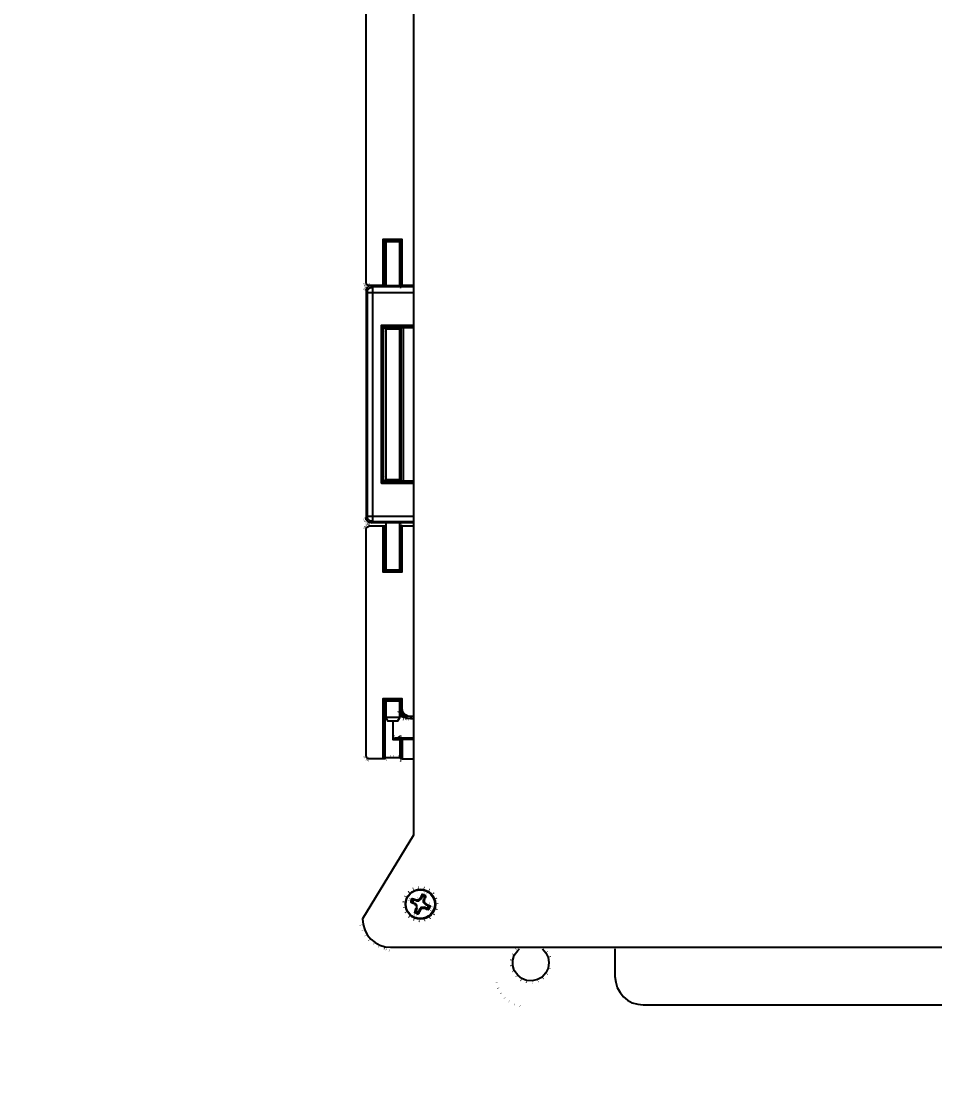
# Model space of a CAD drawing. Header units: feet. Extents: x -159 to 1687, y 0 to 1556.
# Drawn here: x 496.26 to 505.82, y 809.53 to 820.69 of the extents above; entities that cross this region are included whole.
import ezdxf
from ezdxf import colors
from ezdxf.entities.mleader import LeaderData, LeaderLine
from ezdxf.math import Vec2, Vec3

# ---------------------------------------------------------------- set-up
doc = ezdxf.new("R2010")
doc.units = ezdxf.units.FT
doc.header["$MEASUREMENT"] = 0
for name, color, linetype in [('9417_1-3$0$M25-UNISTRUT', 94, 'Continuous'), ('G-ANNO-TEXT', 1, 'Continuous'), ('PDF_Geometry', 7, 'Continuous'), ('PDF_Solid Fills', 7, 'Continuous')]:
    doc.layers.add(name, color=color, linetype=linetype)
doc.styles.add('NEI-A', font='arial.ttf')

# ---------------------------------------------------------------- blocks, each defined once
blk = doc.blocks.new('SCADA EQPMT LID LG')
at = {"layer": 'PDF_Geometry', "lineweight": 25}
for points in [[(-7.154, 17.254), (-7.154, 1.776), (-7.686, 0.898), (-7.681, 0.839), (-7.661, 0.785), (-7.637, 0.731), (-7.598, 0.687), (-7.553, 0.653), (-7.504, 0.623), (-7.45, 0.608), (-7.392, 0.603), (-1.227, 0.603)], [(-7.65, 9.91), (-7.65, 11.004), (-7.65, 11.014), (-7.645, 11.019), (-7.645, 11.029), (-7.64, 11.034), (-7.635, 11.039), (-7.625, 11.039), (-7.621, 11.043), (-7.616, 11.043), (-7.473, 11.043), (-7.473, 10.563), (-7.272, 10.563), (-7.272, 11.043), (-7.159, 11.043)], [(-7.159, 7.531), (-7.272, 7.531), (-7.272, 8.011), (-7.473, 8.011), (-7.473, 7.531), (-7.616, 7.531), (-7.621, 7.531), (-7.625, 7.531), (-7.635, 7.535), (-7.64, 7.54), (-7.645, 7.545), (-7.645, 7.55), (-7.65, 7.56), (-7.65, 7.565), (-7.65, 9.91)], [(-7.297, 7.982), (-7.297, 7.987), (-7.302, 7.987), (-7.307, 7.987), (-7.316, 7.987), (-7.326, 7.987), (-7.336, 7.987), (-7.351, 7.987), (-7.365, 7.987), (-7.38, 7.987), (-7.39, 7.987), (-7.405, 7.987), (-7.414, 7.987), (-7.429, 7.987), (-7.434, 7.987), (-7.439, 7.987), (-7.444, 7.987), (-7.449, 7.987), (-7.454, 7.992), (-7.459, 7.997), (-7.464, 8.002), (-7.468, 8.006), (-7.473, 8.011)], [(-7.297, 7.987), (-7.287, 7.992), (-7.454, 7.992), (-7.454, 7.531), (-7.459, 7.531), (-7.464, 7.531), (-7.468, 7.531), (-7.473, 7.531)], [(-7.444, 7.535), (-7.449, 7.535), (-7.449, 7.987), (-7.444, 7.982)], [(-7.444, 7.987), (-7.444, 7.526)], [(-7.297, 7.526), (-7.297, 7.987), (-7.297, 7.535), (-7.287, 7.531)], [(-7.272, 7.531), (-7.277, 7.531), (-7.282, 7.531), (-7.287, 7.531), (-7.287, 7.992), (-7.287, 7.997), (-7.282, 7.997), (-7.282, 8.002), (-7.277, 8.002), (-7.277, 8.006), (-7.272, 8.011)], [(-7.159, 7.526), (-7.596, 7.526), (-7.606, 7.526), (-7.616, 7.526), (-7.625, 7.521), (-7.635, 7.511), (-7.64, 7.501), (-7.645, 7.496), (-7.65, 7.481), (-7.65, 7.472), (-7.635, 7.457), (-7.63, 7.457), (-7.625, 7.457), (-7.621, 7.457), (-7.611, 7.457), (-7.601, 7.457), (-7.591, 7.457), (-7.581, 7.457), (-7.159, 7.457)], [(-7.159, 5.058), (-7.581, 5.058), (-7.591, 5.063), (-7.601, 5.063), (-7.611, 5.068), (-7.621, 5.077), (-7.625, 5.082), (-7.635, 5.092), (-7.635, 5.102), (-7.635, 5.117), (-7.63, 5.117), (-7.625, 5.117), (-7.621, 5.117), (-7.611, 5.117), (-7.601, 5.117), (-7.591, 5.117), (-7.581, 5.117), (-7.581, 5.102), (-7.581, 5.092), (-7.581, 5.082), (-7.581, 5.077), (-7.581, 5.068), (-7.581, 5.063), (-7.581, 5.058), (-7.596, 5.048), (-7.606, 5.048), (-7.616, 5.048), (-7.625, 5.058), (-7.635, 5.063), (-7.64, 5.072), (-7.645, 5.082), (-7.65, 5.092), (-7.65, 5.102), (-7.635, 5.117), (-7.635, 7.457), (-7.635, 7.472), (-7.635, 7.481), (-7.625, 7.491), (-7.621, 7.496), (-7.611, 7.506), (-7.601, 7.511), (-7.591, 7.511), (-7.581, 7.516), (-7.581, 7.511), (-7.581, 7.506), (-7.581, 7.496), (-7.581, 7.491), (-7.581, 7.481), (-7.581, 7.472), (-7.581, 7.457), (-7.581, 5.117), (-7.159, 5.117)], [(-7.159, 7.516), (-7.581, 7.516), (-7.596, 7.526)], [(-7.449, 7.535), (-7.454, 7.531)], [(-7.297, 7.535), (-7.297, 7.535)], [(-7.65, 7.472), (-7.65, 5.102)], [(-7.159, 7.094), (-7.468, 7.094), (-7.473, 7.099), (-7.478, 7.104), (-7.483, 7.109), (-7.488, 7.114), (-7.159, 7.114)], [(-7.488, 5.46), (-7.488, 7.114)], [(-7.159, 5.48), (-7.468, 5.48), (-7.468, 7.094), (-7.444, 7.074), (-7.444, 5.499), (-7.468, 5.48), (-7.473, 5.475), (-7.478, 5.47), (-7.483, 5.465), (-7.488, 5.46), (-7.159, 5.46)], [(-7.297, 7.069), (-7.297, 7.074), (-7.302, 7.074), (-7.307, 7.074), (-7.316, 7.074), (-7.326, 7.074), (-7.336, 7.074), (-7.351, 7.074), (-7.365, 7.074), (-7.38, 7.074), (-7.39, 7.074), (-7.405, 7.074), (-7.414, 7.074), (-7.424, 7.074), (-7.434, 7.074), (-7.439, 7.074), (-7.444, 7.074), (-7.444, 7.069)], [(-7.444, 7.074), (-7.444, 5.499)], [(-7.282, 5.485), (-7.282, 7.089), (-7.297, 7.074), (-7.297, 5.499), (-7.282, 5.485), (-7.277, 5.485), (-7.272, 5.485), (-7.267, 5.485), (-7.262, 5.485), (-7.159, 5.485)], [(-7.297, 5.499), (-7.297, 7.074)], [(-7.159, 7.089), (-7.262, 7.089), (-7.267, 7.089), (-7.272, 7.089), (-7.277, 7.089), (-7.282, 7.089)], [(-7.262, 7.089), (-7.262, 5.485)], [(-7.444, 5.504), (-7.444, 5.499), (-7.434, 5.499), (-7.429, 5.499), (-7.419, 5.499), (-7.41, 5.499), (-7.395, 5.499), (-7.385, 5.499), (-7.37, 5.499), (-7.356, 5.499), (-7.346, 5.499), (-7.331, 5.499), (-7.321, 5.499), (-7.311, 5.499), (-7.307, 5.499), (-7.302, 5.499), (-7.297, 5.499), (-7.297, 5.504)], [(-7.596, 5.048), (-7.159, 5.048)], [(-7.444, 5.048), (-7.444, 4.557), (-7.449, 4.557), (-7.444, 4.557), (-7.439, 4.557), (-7.434, 4.552), (-7.429, 4.552), (-7.414, 4.552), (-7.405, 4.552), (-7.39, 4.552), (-7.38, 4.552), (-7.365, 4.552), (-7.351, 4.552), (-7.336, 4.552), (-7.326, 4.552), (-7.316, 4.552), (-7.307, 4.552), (-7.302, 4.557), (-7.297, 4.557), (-7.297, 5.048)], [(-7.272, 3.11), (-7.272, 3.203), (-7.473, 3.203), (-7.473, 2.575), (-7.616, 2.575), (-7.621, 2.575), (-7.625, 2.58), (-7.635, 2.58), (-7.64, 2.585), (-7.645, 2.59), (-7.645, 2.6), (-7.65, 2.605), (-7.65, 2.609), (-7.65, 4.974), (-7.65, 4.984), (-7.645, 4.989), (-7.645, 4.994), (-7.64, 4.999), (-7.635, 5.004), (-7.625, 5.009), (-7.621, 5.009), (-7.616, 5.014), (-7.473, 5.014), (-7.473, 4.533), (-7.272, 4.533), (-7.272, 5.014), (-7.159, 5.014)], [(-7.473, 5.014), (-7.468, 5.014), (-7.464, 5.014), (-7.459, 5.014), (-7.454, 5.014), (-7.454, 5.009), (-7.454, 4.547), (-7.459, 4.547), (-7.459, 4.543), (-7.464, 4.543), (-7.464, 4.538), (-7.468, 4.533), (-7.473, 4.533)], [(-7.287, 5.009), (-7.297, 5.004), (-7.297, 4.557), (-7.287, 4.547), (-7.454, 4.547), (-7.449, 4.557), (-7.449, 5.004), (-7.444, 5.004)], [(-7.454, 5.009), (-7.449, 5.004)], [(-7.297, 5.004), (-7.297, 5.004)], [(-7.272, 5.014), (-7.277, 5.014), (-7.282, 5.014), (-7.287, 5.014), (-7.287, 5.009), (-7.287, 4.547), (-7.282, 4.543), (-7.277, 4.538), (-7.277, 4.533), (-7.272, 4.533)], [(-7.297, 4.557), (-7.297, 4.557)], [(-7.159, 2.776), (-7.272, 2.776), (-7.277, 2.776), (-7.282, 2.776), (-7.287, 2.776), (-7.297, 2.776), (-7.297, 2.585), (-7.302, 2.585), (-7.307, 2.585), (-7.311, 2.585), (-7.321, 2.585), (-7.336, 2.585), (-7.346, 2.585), (-7.361, 2.585), (-7.37, 2.585), (-7.385, 2.585), (-7.395, 2.585), (-7.41, 2.585), (-7.419, 2.585), (-7.429, 2.585), (-7.434, 2.585), (-7.444, 2.585), (-7.449, 2.585), (-7.449, 3.179), (-7.454, 3.184), (-7.454, 3.188), (-7.459, 3.188), (-7.464, 3.193), (-7.468, 3.198), (-7.473, 3.203)], [(-7.272, 3.203), (-7.277, 3.198), (-7.277, 3.193), (-7.282, 3.193), (-7.282, 3.188), (-7.287, 3.188), (-7.287, 3.184), (-7.454, 3.184), (-7.454, 2.575), (-7.459, 2.575), (-7.464, 2.575), (-7.468, 2.575), (-7.473, 2.575)], [(-7.297, 3.007), (-7.302, 3.007), (-7.321, 3.007), (-7.341, 3.007), (-7.37, 3.007), (-7.4, 3.007), (-7.424, 3.007), (-7.439, 3.007), (-7.444, 3.007), (-7.424, 2.973), (-7.419, 2.973), (-7.41, 2.973), (-7.39, 2.973), (-7.37, 2.973), (-7.351, 2.973), (-7.331, 2.973), (-7.321, 2.973), (-7.316, 2.973), (-7.297, 3.007), (-7.297, 3.179), (-7.302, 3.179), (-7.307, 3.179), (-7.316, 3.179), (-7.326, 3.179), (-7.336, 3.179), (-7.351, 3.179), (-7.365, 3.179), (-7.38, 3.179), (-7.39, 3.179), (-7.405, 3.179), (-7.414, 3.179), (-7.429, 3.179), (-7.434, 3.179), (-7.439, 3.179), (-7.444, 3.179), (-7.449, 3.179), (-7.444, 3.179), (-7.444, 3.007)], [(-7.297, 3.11), (-7.287, 3.11), (-7.287, 3.184), (-7.297, 3.179), (-7.297, 3.11), (-7.292, 3.076), (-7.282, 3.051), (-7.262, 3.031), (-7.243, 3.012), (-7.223, 3.002), (-7.184, 2.997), (-7.204, 2.997), (-7.253, 3.007), (-7.297, 3.031)], [(-7.297, 3.179), (-7.297, 3.179)], [(-7.297, 3.11), (-7.297, 3.11)], [(-7.159, 3.017), (-7.179, 3.017)], [(-7.37, 2.973), (-7.37, 2.776)], [(-7.184, 2.997), (-7.179, 2.997), (-7.159, 2.997)], [(-7.287, 2.796), (-7.302, 2.796), (-7.316, 2.796), (-7.346, 2.791), (-7.37, 2.776), (-7.356, 2.776), (-7.341, 2.776), (-7.331, 2.776), (-7.316, 2.776), (-7.307, 2.776), (-7.302, 2.776), (-7.297, 2.776), (-7.297, 2.786), (-7.292, 2.791), (-7.287, 2.796), (-7.277, 2.796), (-7.272, 2.796), (-7.159, 2.796)], [(-7.272, 2.575), (-7.277, 2.575), (-7.282, 2.575), (-7.287, 2.575), (-7.287, 2.776), (-7.287, 2.781), (-7.287, 2.786), (-7.282, 2.791), (-7.277, 2.796), (-7.272, 2.796), (-7.272, 2.791), (-7.272, 2.786), (-7.272, 2.781), (-7.272, 2.776), (-7.272, 2.575), (-7.159, 2.575)], [(-7.449, 2.585), (-7.454, 2.575)], [(-7.287, 2.575), (-7.297, 2.585)], [(-7.098, 1.089), (-7.073, 1.109), (-7.083, 1.114), (-7.078, 1.119), (-7.078, 1.124), (-7.073, 1.128), (-7.073, 1.133), (-7.068, 1.138), (-7.068, 1.143), (-7.063, 1.153), (-7.063, 1.158)], [(-7.034, 1.124), (-7.039, 1.128), (-7.044, 1.128), (-7.049, 1.133), (-7.054, 1.133), (-7.058, 1.133), (-7.063, 1.138), (-7.073, 1.109)], [(-7.063, 1.138), (-7.063, 1.148), (-7.063, 1.158), (-7.058, 1.153), (-7.054, 1.153), (-7.049, 1.153), (-7.039, 1.148), (-7.034, 1.148), (-7.034, 1.143), (-7.029, 1.143), (-7.024, 1.138)], [(-7.049, 1.07), (-7.049, 1.099), (-7.039, 1.094), (-7.039, 1.099), (-7.034, 1.109), (-7.034, 1.114), (-7.029, 1.119), (-7.029, 1.124), (-7.024, 1.128), (-7.024, 1.133), (-7.024, 1.138), (-7.034, 1.124), (-7.049, 1.099)], [(-7.122, 1.089), (-7.152, 1.099), (-7.166, 1.114), (-7.171, 1.109), (-7.171, 1.104), (-7.176, 1.099), (-7.176, 1.094), (-7.181, 1.089), (-7.181, 1.084), (-7.181, 1.079), (-7.181, 1.074), (-7.171, 1.074), (-7.161, 1.07)], [(-7.117, 1.04), (-7.137, 1.06), (-7.142, 1.055), (-7.147, 1.055), (-7.152, 1.06), (-7.157, 1.06), (-7.161, 1.065), (-7.166, 1.065), (-7.171, 1.07), (-7.176, 1.07), (-7.181, 1.074)], [(-7.166, 1.114), (-7.161, 1.109), (-7.157, 1.109), (-7.152, 1.109), (-7.147, 1.104), (-7.142, 1.104), (-7.132, 1.099), (-7.127, 1.099), (-7.122, 1.094), (-7.122, 1.089), (-7.098, 1.089), (-7.098, 1.094), (-7.098, 1.099), (-7.093, 1.099), (-7.093, 1.104), (-7.088, 1.104), (-7.088, 1.109), (-7.083, 1.109), (-7.083, 1.114)], [(-7.152, 1.099), (-7.152, 1.094), (-7.157, 1.094), (-7.157, 1.089), (-7.157, 1.084), (-7.161, 1.084), (-7.161, 1.079), (-7.161, 1.074), (-7.161, 1.07), (-7.137, 1.06)], [(-7.142, 0.967), (-7.137, 0.971), (-7.137, 0.976), (-7.132, 0.986), (-7.132, 0.991), (-7.132, 0.996), (-7.127, 1.001), (-7.127, 1.006), (-7.122, 1.011), (-7.117, 1.011), (-7.117, 1.04), (-7.122, 1.035), (-7.127, 1.04), (-7.132, 1.045), (-7.137, 1.05), (-7.142, 1.055)], [(-7.117, 1.011), (-7.127, 0.981), (-7.142, 0.967), (-7.137, 0.967), (-7.132, 0.962), (-7.127, 0.962), (-7.122, 0.957), (-7.117, 0.957), (-7.112, 0.952), (-7.107, 0.952), (-7.103, 0.952), (-7.098, 0.962), (-7.098, 0.971)], [(-7.098, 1.094), (-7.103, 1.094), (-7.107, 1.094), (-7.112, 1.094), (-7.117, 1.094), (-7.122, 1.094)], [(-7.122, 1.035), (-7.122, 1.03), (-7.122, 1.025), (-7.122, 1.021), (-7.122, 1.016), (-7.122, 1.011)], [(-7.083, 0.996), (-7.078, 0.996), (-7.078, 1.001), (-7.073, 1.001), (-7.068, 1.006), (-7.063, 1.011), (-7.068, 1.021), (-7.088, 1.001), (-7.083, 0.996), (-7.083, 0.991), (-7.088, 0.981), (-7.088, 0.976), (-7.093, 0.971), (-7.093, 0.967), (-7.098, 0.962), (-7.098, 0.957), (-7.103, 0.952)], [(-7.068, 1.021), (-7.039, 1.021), (-7.039, 1.011), (-7.034, 1.011), (-7.029, 1.006), (-7.024, 1.006), (-7.019, 1.001), (-7.009, 1.001), (-7.004, 1.001), (-7, 0.996), (-6.995, 0.996), (-7.009, 1.006), (-7.039, 1.021)], [(-7.063, 1.011), (-7.058, 1.011), (-7.054, 1.011), (-7.049, 1.011), (-7.044, 1.011), (-7.039, 1.011)], [(-7.019, 1.055), (-7.024, 1.055), (-7.024, 1.06), (-7.029, 1.06), (-7.029, 1.065), (-7.034, 1.065), (-7.039, 1.07), (-7.049, 1.07), (-7.024, 1.045), (-7.019, 1.055), (-7.014, 1.05), (-7.009, 1.05), (-7.004, 1.045), (-7, 1.045), (-6.995, 1.04), (-6.99, 1.04), (-6.985, 1.035), (-6.98, 1.035)], [(-7.039, 1.07), (-7.039, 1.074), (-7.039, 1.079), (-7.039, 1.084), (-7.039, 1.089), (-7.039, 1.094)], [(-7.009, 1.006), (-7.009, 1.011), (-7.004, 1.016), (-7.004, 1.021), (-7, 1.025), (-7, 1.03), (-7, 1.035), (-7.024, 1.045)], [(-7, 1.035), (-6.99, 1.035), (-6.98, 1.035), (-6.98, 1.03), (-6.98, 1.025), (-6.985, 1.021), (-6.985, 1.016), (-6.985, 1.011), (-6.99, 1.006), (-6.995, 1.001), (-6.995, 0.996)], [(-7.127, 0.981), (-7.122, 0.981), (-7.117, 0.976), (-7.112, 0.976), (-7.107, 0.976), (-7.107, 0.971), (-7.103, 0.971), (-7.098, 0.971), (-7.088, 1.001)], [(-5.802, 0.584), (-5.768, 0.545), (-5.744, 0.496), (-5.734, 0.442), (-5.744, 0.383), (-5.768, 0.334), (-5.807, 0.289), (-5.856, 0.265), (-5.91, 0.25), (-5.969, 0.255), (-6.018, 0.275), (-6.062, 0.309), (-6.097, 0.358), (-6.112, 0.412), (-6.112, 0.466), (-6.097, 0.52), (-6.062, 0.569), (-6.043, 0.584)], [(-5.044, 0.584), (-5.044, 0.294), (-5.034, 0.236), (-5.019, 0.182), (-4.99, 0.128), (-4.955, 0.083), (-4.911, 0.049), (-4.862, 0.02), (-4.803, 0.005), (-4.749, 0), (4.749, 0), (4.808, 0.005), (4.862, 0.02), (4.916, 0.049), (4.96, 0.083), (4.995, 0.128), (5.024, 0.182), (5.039, 0.236), (5.044, 0.294), (5.044, 0.584)]]:
    blk.add_lwpolyline(points, dxfattribs=at)
blk.add_lwpolyline([(-7.272, 3.11), (-7.277, 3.11), (-7.282, 3.11), (-7.287, 3.11), (-7.282, 3.066), (-7.272, 3.046), (-7.257, 3.031), (-7.228, 3.007), (-7.204, 3.002), (-7.179, 2.997), (-7.179, 3.002), (-7.179, 3.007), (-7.179, 3.012), (-7.179, 3.017), (-7.213, 3.022), (-7.228, 3.031), (-7.243, 3.041), (-7.257, 3.056), (-7.267, 3.076)], close=True, dxfattribs=at)
for centre, radius in [((-7.08, 1.052), 0.157), ((-7.082, 1.053), 0.151)]:
    blk.add_circle(centre, radius, dxfattribs=at)
at = {"layer": 'PDF_Solid Fills', "lineweight": 25, "transparency": 33554559}
for points in [[(-7.444, 7.982), (-7.459, 7.957), (-7.454, 7.957)], [(-7.444, 7.987), (-7.454, 8.011), (-7.449, 8.016)], [(-7.444, 7.982), (-7.454, 7.957), (-7.449, 7.952)], [(-7.444, 7.982), (-7.434, 8.011), (-7.439, 8.011)], [(-7.444, 7.987), (-7.434, 7.957), (-7.439, 7.957)], [(-7.434, 7.987), (-7.439, 8.016), (-7.434, 8.016)], [(-7.297, 7.982), (-7.302, 8.011), (-7.307, 8.011)], [(-7.297, 7.987), (-7.292, 8.016), (-7.292, 8.011)], [(-7.297, 7.987), (-7.292, 8.011), (-7.287, 8.011)], [(-7.297, 7.982), (-7.292, 7.957), (-7.287, 7.957)], [(-7.65, 7.56), (-7.679, 7.55), (-7.679, 7.555)], [(-7.65, 7.481), (-7.679, 7.491), (-7.679, 7.486)], [(-7.645, 7.55), (-7.675, 7.535), (-7.675, 7.54)], [(-7.645, 7.496), (-7.675, 7.506), (-7.675, 7.501)], [(-7.645, 7.545), (-7.665, 7.526), (-7.67, 7.531)], [(-7.64, 7.501), (-7.665, 7.521), (-7.67, 7.516)], [(-7.635, 7.472), (-7.665, 7.477), (-7.665, 7.472)], [(-7.64, 7.54), (-7.66, 7.516), (-7.66, 7.521)], [(-7.635, 7.481), (-7.66, 7.496), (-7.66, 7.491)], [(-7.635, 7.481), (-7.66, 7.491), (-7.66, 7.486)], [(-7.635, 7.511), (-7.655, 7.535), (-7.655, 7.531)], [(-7.635, 7.535), (-7.65, 7.511), (-7.655, 7.511)], [(-7.625, 7.491), (-7.65, 7.506), (-7.655, 7.506)], [(-7.625, 7.521), (-7.64, 7.545), (-7.645, 7.54)], [(-7.621, 7.496), (-7.64, 7.521), (-7.645, 7.516)], [(-7.625, 7.531), (-7.635, 7.501), (-7.64, 7.506)], [(-7.616, 7.526), (-7.625, 7.55), (-7.63, 7.55)], [(-7.621, 7.531), (-7.625, 7.501), (-7.63, 7.501)], [(-7.611, 7.506), (-7.625, 7.531), (-7.63, 7.531)], [(-7.611, 7.506), (-7.63, 7.531), (-7.63, 7.526)], [(-7.606, 7.526), (-7.611, 7.555), (-7.616, 7.555)], [(-7.601, 7.511), (-7.611, 7.54), (-7.616, 7.535)], [(-7.591, 7.511), (-7.596, 7.54), (-7.601, 7.54)], [(-7.444, 7.535), (-7.454, 7.565), (-7.459, 7.565)], [(-7.444, 7.535), (-7.449, 7.565), (-7.454, 7.565)], [(-7.444, 7.535), (-7.439, 7.506), (-7.434, 7.511)], [(-7.297, 7.535), (-7.307, 7.511), (-7.302, 7.506)], [(-7.297, 7.535), (-7.287, 7.565), (-7.292, 7.565)], [(-7.287, 7.531), (-7.292, 7.501), (-7.297, 7.501)], [(-7.287, 7.531), (-7.287, 7.501), (-7.292, 7.501)], [(-7.282, 7.531), (-7.282, 7.501), (-7.287, 7.501)], [(-7.444, 7.074), (-7.449, 7.104), (-7.454, 7.104)], [(-7.444, 7.074), (-7.454, 7.104), (-7.454, 7.099)], [(-7.444, 7.069), (-7.454, 7.045), (-7.449, 7.045)], [(-7.444, 7.069), (-7.434, 7.099), (-7.439, 7.099)], [(-7.444, 7.074), (-7.439, 7.045), (-7.434, 7.045)], [(-7.434, 7.074), (-7.434, 7.104), (-7.439, 7.104)], [(-7.297, 7.069), (-7.302, 7.099), (-7.307, 7.099)], [(-7.297, 7.074), (-7.287, 7.099), (-7.292, 7.104)], [(-7.297, 7.069), (-7.292, 7.045), (-7.287, 7.045)], [(-7.282, 7.089), (-7.282, 7.118), (-7.287, 7.118)], [(-7.282, 7.089), (-7.287, 7.118), (-7.287, 7.114)], [(-7.277, 7.089), (-7.277, 7.118), (-7.282, 7.118)], [(-7.282, 7.089), (-7.277, 7.06), (-7.272, 7.06)], [(-7.444, 5.504), (-7.449, 5.529), (-7.454, 5.529)], [(-7.444, 5.499), (-7.454, 5.475), (-7.449, 5.47)], [(-7.444, 5.499), (-7.434, 5.529), (-7.439, 5.529)], [(-7.444, 5.504), (-7.439, 5.475), (-7.434, 5.475)], [(-7.297, 5.504), (-7.307, 5.475), (-7.302, 5.475)], [(-7.307, 5.499), (-7.307, 5.47), (-7.302, 5.47)], [(-7.297, 5.504), (-7.287, 5.529), (-7.292, 5.529)], [(-7.297, 5.499), (-7.292, 5.47), (-7.292, 5.475)], [(-7.297, 5.499), (-7.292, 5.475), (-7.287, 5.475)], [(-7.282, 5.485), (-7.287, 5.46), (-7.282, 5.455)], [(-7.282, 5.485), (-7.272, 5.514), (-7.277, 5.514)], [(-7.277, 5.485), (-7.282, 5.455), (-7.277, 5.455)], [(-7.65, 5.092), (-7.679, 5.087), (-7.679, 5.082)], [(-7.645, 5.082), (-7.675, 5.072), (-7.675, 5.068)], [(-7.64, 5.072), (-7.67, 5.058), (-7.665, 5.053)], [(-7.635, 5.102), (-7.665, 5.102), (-7.665, 5.097)], [(-7.635, 5.092), (-7.66, 5.087), (-7.66, 5.082)], [(-7.635, 5.092), (-7.66, 5.082), (-7.66, 5.077)], [(-7.64, 4.999), (-7.66, 5.019), (-7.66, 5.023)], [(-7.625, 5.082), (-7.655, 5.072), (-7.65, 5.068)], [(-7.635, 5.063), (-7.655, 5.043), (-7.655, 5.038)], [(-7.635, 5.004), (-7.655, 5.028), (-7.65, 5.028)], [(-7.635, 5.004), (-7.65, 5.028), (-7.65, 5.033)], [(-7.621, 5.077), (-7.645, 5.058), (-7.64, 5.053)], [(-7.625, 5.058), (-7.645, 5.033), (-7.64, 5.028)], [(-7.625, 5.009), (-7.64, 5.033), (-7.64, 5.038)], [(-7.625, 5.009), (-7.64, 5.038), (-7.635, 5.038)], [(-7.611, 5.068), (-7.63, 5.048), (-7.63, 5.043)], [(-7.611, 5.068), (-7.63, 5.043), (-7.625, 5.043)], [(-7.616, 5.048), (-7.63, 5.023), (-7.625, 5.023)], [(-7.621, 5.009), (-7.63, 5.038), (-7.625, 5.038)], [(-7.601, 5.063), (-7.616, 5.038), (-7.611, 5.033)], [(-7.606, 5.048), (-7.616, 5.019), (-7.611, 5.019)], [(-7.591, 5.063), (-7.601, 5.033), (-7.596, 5.033)], [(-7.444, 5.004), (-7.434, 5.033), (-7.439, 5.033)], [(-7.297, 5.004), (-7.302, 5.033), (-7.307, 5.033)], [(-7.287, 5.014), (-7.297, 5.038), (-7.292, 5.038)], [(-7.287, 5.014), (-7.292, 5.038), (-7.292, 5.043)], [(-7.287, 5.014), (-7.292, 5.043), (-7.287, 5.043)], [(-7.282, 5.014), (-7.287, 5.043), (-7.282, 5.043)], [(-7.65, 4.984), (-7.679, 4.984), (-7.679, 4.989)], [(-7.645, 4.989), (-7.675, 4.999), (-7.675, 5.004)], [(-7.645, 4.994), (-7.67, 5.009), (-7.67, 5.014)], [(-7.645, 4.994), (-7.67, 5.014), (-7.665, 5.014)], [(-7.444, 5.004), (-7.459, 4.974), (-7.454, 4.974)], [(-7.444, 5.004), (-7.454, 4.974), (-7.449, 4.974)], [(-7.297, 5.004), (-7.292, 4.974), (-7.287, 4.974)], [(-7.444, 4.557), (-7.454, 4.587), (-7.459, 4.582)], [(-7.444, 4.557), (-7.449, 4.587), (-7.454, 4.587)], [(-7.444, 4.557), (-7.439, 4.582), (-7.434, 4.582)], [(-7.297, 4.557), (-7.287, 4.582), (-7.287, 4.587)], [(-7.297, 4.557), (-7.287, 4.587), (-7.292, 4.587)], [(-7.444, 4.557), (-7.449, 4.528), (-7.454, 4.528)], [(-7.444, 4.557), (-7.439, 4.528), (-7.434, 4.528)], [(-7.434, 4.552), (-7.434, 4.523), (-7.439, 4.523)], [(-7.297, 4.557), (-7.307, 4.528), (-7.302, 4.528)], [(-7.297, 4.557), (-7.287, 4.528), (-7.292, 4.528)], [(-7.444, 3.179), (-7.459, 3.149), (-7.454, 3.149)], [(-7.444, 3.179), (-7.454, 3.208), (-7.449, 3.208)], [(-7.444, 3.179), (-7.454, 3.149), (-7.449, 3.149)], [(-7.444, 3.179), (-7.434, 3.203), (-7.439, 3.208)], [(-7.444, 3.179), (-7.434, 3.149), (-7.439, 3.149)], [(-7.434, 3.179), (-7.439, 3.208), (-7.434, 3.208)], [(-7.297, 3.179), (-7.302, 3.208), (-7.307, 3.203)], [(-7.297, 3.179), (-7.292, 3.208), (-7.287, 3.208)], [(-7.297, 3.179), (-7.292, 3.149), (-7.287, 3.149)], [(-7.292, 3.076), (-7.321, 3.071), (-7.321, 3.066)], [(-7.292, 3.076), (-7.321, 3.066), (-7.316, 3.061)], [(-7.282, 3.066), (-7.311, 3.061), (-7.311, 3.056)], [(-7.282, 3.066), (-7.311, 3.056), (-7.307, 3.051)], [(-7.282, 3.051), (-7.307, 3.041), (-7.307, 3.036)], [(-7.282, 3.051), (-7.307, 3.036), (-7.302, 3.031)], [(-7.272, 3.046), (-7.297, 3.036), (-7.297, 3.031)], [(-7.272, 3.046), (-7.297, 3.031), (-7.292, 3.031)], [(-7.267, 3.076), (-7.292, 3.061), (-7.292, 3.066)], [(-7.267, 3.076), (-7.292, 3.066), (-7.292, 3.071)], [(-7.262, 3.031), (-7.287, 3.012), (-7.287, 3.007)], [(-7.262, 3.031), (-7.287, 3.007), (-7.282, 3.007)], [(-7.257, 3.056), (-7.277, 3.036), (-7.282, 3.041)], [(-7.257, 3.056), (-7.282, 3.041), (-7.282, 3.046)], [(-7.257, 3.031), (-7.277, 3.012), (-7.277, 3.007)], [(-7.257, 3.031), (-7.277, 3.007), (-7.272, 3.007)], [(-7.243, 3.041), (-7.262, 3.022), (-7.267, 3.022)], [(-7.228, 3.031), (-7.243, 3.007), (-7.248, 3.007)], [(-7.213, 3.022), (-7.223, 2.992), (-7.228, 2.997)], [(-7.213, 3.022), (-7.218, 2.992), (-7.223, 2.992)], [(-7.253, 3.007), (-7.262, 2.977), (-7.267, 2.982)], [(-7.243, 3.012), (-7.262, 2.992), (-7.257, 2.987)], [(-7.253, 3.007), (-7.257, 2.977), (-7.262, 2.977)], [(-7.228, 3.007), (-7.243, 2.987), (-7.243, 2.982)], [(-7.228, 3.007), (-7.243, 2.982), (-7.238, 2.982)], [(-7.223, 3.002), (-7.233, 2.977), (-7.228, 2.977)], [(-7.204, 3.002), (-7.213, 2.973), (-7.208, 2.973)], [(-7.346, 2.791), (-7.351, 2.82), (-7.356, 2.82)], [(-7.346, 2.791), (-7.356, 2.82), (-7.356, 2.816)], [(-7.297, 2.786), (-7.321, 2.796), (-7.321, 2.801)], [(-7.297, 2.786), (-7.321, 2.791), (-7.321, 2.796)], [(-7.292, 2.791), (-7.316, 2.806), (-7.311, 2.811)], [(-7.287, 2.786), (-7.311, 2.801), (-7.316, 2.796)], [(-7.287, 2.781), (-7.316, 2.791), (-7.316, 2.786)], [(-7.292, 2.791), (-7.311, 2.811), (-7.307, 2.816)], [(-7.287, 2.786), (-7.307, 2.806), (-7.311, 2.806)], [(-7.287, 2.786), (-7.311, 2.806), (-7.311, 2.801)], [(-7.282, 2.791), (-7.302, 2.816), (-7.307, 2.811)], [(-7.287, 2.796), (-7.302, 2.82), (-7.297, 2.82)], [(-7.282, 2.791), (-7.297, 2.816), (-7.302, 2.816)], [(-7.287, 2.796), (-7.297, 2.82), (-7.292, 2.825)], [(-7.282, 2.791), (-7.297, 2.82), (-7.297, 2.816)], [(-7.277, 2.796), (-7.287, 2.82), (-7.292, 2.82)], [(-7.277, 2.796), (-7.277, 2.825), (-7.282, 2.825)], [(-7.65, 2.605), (-7.679, 2.595), (-7.679, 2.6)], [(-7.645, 2.6), (-7.675, 2.585), (-7.675, 2.59)], [(-7.645, 2.59), (-7.665, 2.575), (-7.67, 2.575)], [(-7.635, 2.58), (-7.65, 2.556), (-7.655, 2.56)], [(-7.625, 2.58), (-7.635, 2.551), (-7.64, 2.551)], [(-7.621, 2.575), (-7.625, 2.546), (-7.63, 2.546)], [(-7.454, 2.575), (-7.464, 2.605), (-7.459, 2.605)], [(-7.444, 2.585), (-7.454, 2.614), (-7.459, 2.609)], [(-7.444, 2.585), (-7.449, 2.614), (-7.454, 2.614)], [(-7.444, 2.585), (-7.439, 2.556), (-7.434, 2.556)], [(-7.395, 2.585), (-7.395, 2.614), (-7.4, 2.614)], [(-7.361, 2.585), (-7.356, 2.614), (-7.361, 2.614)], [(-7.307, 2.585), (-7.302, 2.614), (-7.307, 2.614)], [(-7.297, 2.585), (-7.287, 2.609), (-7.292, 2.614)], [(-7.287, 2.575), (-7.292, 2.546), (-7.297, 2.546)], [(-7.287, 2.575), (-7.287, 2.546), (-7.292, 2.546)], [(-7.282, 2.575), (-7.282, 2.546), (-7.287, 2.546)], [(-7.098, 1.212), (-7.103, 1.241), (-7.107, 1.241)], [(-7.098, 1.212), (-7.098, 1.241), (-7.103, 1.241)], [(-7.098, 1.202), (-7.098, 1.231), (-7.103, 1.231)], [(-7.098, 1.202), (-7.093, 1.231), (-7.098, 1.231)], [(-7.049, 1.202), (-7.034, 1.227), (-7.039, 1.231)], [(-7.049, 1.202), (-7.039, 1.231), (-7.044, 1.231)], [(-7.044, 1.207), (-7.034, 1.236), (-7.039, 1.236)], [(-7.044, 1.207), (-7.039, 1.236), (-7.044, 1.236)], [(-7.22, 1.128), (-7.245, 1.143), (-7.25, 1.138)], [(-7.22, 1.128), (-7.25, 1.138), (-7.25, 1.133)], [(-7.215, 1.124), (-7.24, 1.138), (-7.245, 1.133)], [(-7.191, 1.168), (-7.211, 1.187), (-7.215, 1.187)], [(-7.191, 1.168), (-7.206, 1.192), (-7.211, 1.187)], [(-7.186, 1.163), (-7.206, 1.182), (-7.211, 1.178)], [(-7.186, 1.163), (-7.201, 1.187), (-7.206, 1.182)], [(-7.171, 1.104), (-7.196, 1.119), (-7.201, 1.119)], [(-7.147, 1.197), (-7.161, 1.227), (-7.166, 1.222)], [(-7.147, 1.197), (-7.157, 1.227), (-7.161, 1.227)], [(-7.142, 1.192), (-7.157, 1.217), (-7.161, 1.217)], [(-7.142, 1.192), (-7.152, 1.217), (-7.157, 1.217)], [(-7.093, 1.099), (-7.112, 1.124), (-7.117, 1.124)], [(-7.054, 1.133), (-7.044, 1.158), (-7.044, 1.163)], [(-7.049, 1.153), (-7.034, 1.178), (-7.039, 1.178)], [(-7.029, 1.143), (-7.009, 1.168), (-7.014, 1.168)], [(-7, 1.182), (-6.98, 1.202), (-6.985, 1.207)], [(-7, 1.182), (-6.985, 1.207), (-6.99, 1.207)], [(-6.995, 1.187), (-6.98, 1.212), (-6.985, 1.217)], [(-6.965, 1.148), (-6.941, 1.168), (-6.946, 1.173)], [(-6.965, 1.148), (-6.941, 1.163), (-6.941, 1.168)], [(-6.96, 1.153), (-6.936, 1.173), (-6.941, 1.178)], [(-6.96, 1.153), (-6.931, 1.168), (-6.936, 1.173)], [(-6.941, 1.104), (-6.911, 1.114), (-6.916, 1.119)], [(-6.931, 1.109), (-6.906, 1.119), (-6.906, 1.124)], [(-6.931, 1.109), (-6.901, 1.114), (-6.906, 1.119)], [(-7.24, 1.074), (-7.264, 1.084), (-7.269, 1.079)], [(-7.24, 1.074), (-7.269, 1.079), (-7.269, 1.074)], [(-7.235, 1.025), (-7.264, 1.025), (-7.264, 1.021)], [(-7.235, 1.025), (-7.264, 1.021), (-7.264, 1.016)], [(-7.23, 1.074), (-7.26, 1.084), (-7.26, 1.079)], [(-7.23, 1.074), (-7.26, 1.079), (-7.26, 1.074)], [(-7.23, 1.025), (-7.26, 1.025), (-7.26, 1.021)], [(-7.23, 1.025), (-7.26, 1.021), (-7.255, 1.016)], [(-7.181, 1.084), (-7.211, 1.094), (-7.211, 1.089)], [(-7.176, 1.099), (-7.201, 1.114), (-7.201, 1.109)], [(-7.157, 1.089), (-7.186, 1.104), (-7.186, 1.099)], [(-7.152, 1.094), (-7.181, 1.114), (-7.181, 1.109)], [(-7.157, 1.094), (-7.181, 1.109), (-7.181, 1.104)], [(-7, 1.03), (-6.975, 1.021), (-6.97, 1.021)], [(-6.995, 1.04), (-6.98, 1.07), (-6.985, 1.07)], [(-6.985, 1.016), (-6.96, 1.001), (-6.955, 1.001)], [(-6.98, 1.03), (-6.95, 1.021), (-6.95, 1.025)], [(-6.941, 1.104), (-6.911, 1.109), (-6.911, 1.114)], [(-6.936, 1.006), (-6.911, 0.996), (-6.911, 1.001)], [(-6.936, 1.006), (-6.911, 1.001), (-6.906, 1.006)], [(-6.931, 1.055), (-6.901, 1.055), (-6.901, 1.06)], [(-6.931, 1.006), (-6.906, 0.991), (-6.901, 0.996)], [(-6.931, 1.006), (-6.901, 0.996), (-6.901, 1.001)], [(-6.921, 1.055), (-6.892, 1.06), (-6.892, 1.065)], [(-6.921, 1.055), (-6.892, 1.055), (-6.892, 1.06)], [(-7.22, 0.976), (-7.245, 0.967), (-7.245, 0.962)], [(-7.22, 0.976), (-7.245, 0.962), (-7.24, 0.957)], [(-7.211, 0.981), (-7.24, 0.971), (-7.24, 0.967)], [(-7.211, 0.981), (-7.24, 0.967), (-7.235, 0.962)], [(-7.186, 0.937), (-7.211, 0.917), (-7.206, 0.913)], [(-7.181, 0.942), (-7.206, 0.922), (-7.201, 0.917)], [(-7.186, 0.937), (-7.206, 0.913), (-7.201, 0.908)], [(-7.181, 0.942), (-7.201, 0.917), (-7.196, 0.917)], [(-7.137, 0.913), (-7.157, 0.888), (-7.152, 0.888)], [(-7.142, 0.908), (-7.157, 0.883), (-7.152, 0.878)], [(-7.137, 0.967), (-7.152, 0.942), (-7.152, 0.937)], [(-7.137, 0.913), (-7.152, 0.888), (-7.147, 0.888)], [(-7.142, 0.908), (-7.152, 0.878), (-7.147, 0.878)], [(-7.132, 0.962), (-7.147, 0.937), (-7.142, 0.937)], [(-7.117, 0.976), (-7.132, 0.952), (-7.127, 0.952)], [(-7.112, 0.976), (-7.127, 0.947), (-7.122, 0.947)], [(-7.107, 0.976), (-7.122, 0.947), (-7.117, 0.947)], [(-7.112, 0.952), (-7.122, 0.927), (-7.117, 0.927)], [(-7.107, 0.971), (-7.117, 0.947), (-7.112, 0.947)], [(-7.103, 0.971), (-7.112, 0.942), (-7.107, 0.942)], [(-7.093, 0.903), (-7.098, 0.873), (-7.093, 0.873)], [(-7.093, 0.898), (-7.098, 0.868), (-7.093, 0.864)], [(-7.093, 0.903), (-7.093, 0.873), (-7.088, 0.873)], [(-7.093, 0.898), (-7.093, 0.864), (-7.088, 0.868)], [(-7.039, 0.908), (-7.039, 0.878), (-7.034, 0.878)], [(-7.039, 0.908), (-7.034, 0.878), (-7.029, 0.883)], [(-7.039, 0.903), (-7.034, 0.873), (-7.029, 0.873)], [(-6.995, 1.001), (-6.97, 0.981), (-6.965, 0.986)], [(-6.995, 0.927), (-6.985, 0.903), (-6.98, 0.903)], [(-6.995, 0.927), (-6.98, 0.903), (-6.975, 0.908)], [(-6.99, 0.922), (-6.98, 0.898), (-6.975, 0.898)], [(-6.99, 0.922), (-6.975, 0.898), (-6.97, 0.903)], [(-6.96, 0.962), (-6.941, 0.942), (-6.936, 0.947)], [(-6.96, 0.962), (-6.936, 0.947), (-6.936, 0.952)], [(-6.955, 0.957), (-6.936, 0.937), (-6.931, 0.942)], [(-6.955, 0.957), (-6.931, 0.942), (-6.926, 0.947)], [(-7.686, 0.839), (-7.716, 0.834), (-7.716, 0.829)], [(-7.667, 0.785), (-7.696, 0.775), (-7.696, 0.77)], [(-7.642, 0.731), (-7.667, 0.721), (-7.667, 0.716)], [(-7.603, 0.687), (-7.628, 0.672), (-7.628, 0.667)], [(-7.603, 0.687), (-7.628, 0.667), (-7.623, 0.667)], [(-7.559, 0.653), (-7.579, 0.628), (-7.574, 0.628)], [(-7.51, 0.623), (-7.525, 0.599), (-7.52, 0.599)], [(-7.456, 0.608), (-7.466, 0.579), (-7.461, 0.579)], [(-7.456, 0.608), (-7.461, 0.579), (-7.456, 0.579)], [(-7.431, 0.599), (-7.441, 0.569), (-7.446, 0.569)], [(-7.402, 0.589), (-7.407, 0.559), (-7.412, 0.559)], [(-6.062, 0.569), (-6.087, 0.584), (-6.087, 0.589)], [(-6.062, 0.569), (-6.087, 0.589), (-6.082, 0.589)], [(-5.768, 0.545), (-5.748, 0.564), (-5.744, 0.564)], [(-5.768, 0.545), (-5.744, 0.564), (-5.744, 0.559)], [(-6.112, 0.466), (-6.141, 0.471), (-6.141, 0.476)], [(-6.112, 0.466), (-6.141, 0.466), (-6.141, 0.471)], [(-6.097, 0.52), (-6.121, 0.535), (-6.121, 0.54)], [(-6.097, 0.52), (-6.121, 0.53), (-6.121, 0.535)], [(-5.744, 0.496), (-5.719, 0.51), (-5.714, 0.505)], [(-5.744, 0.496), (-5.714, 0.505), (-5.714, 0.5)], [(-6.112, 0.412), (-6.141, 0.402), (-6.141, 0.407)], [(-6.112, 0.412), (-6.141, 0.407), (-6.141, 0.412)], [(-6.097, 0.358), (-6.121, 0.339), (-6.121, 0.343)], [(-6.097, 0.358), (-6.121, 0.343), (-6.121, 0.348)], [(-5.744, 0.383), (-5.714, 0.378), (-5.714, 0.373)], [(-5.744, 0.383), (-5.714, 0.373), (-5.719, 0.373)], [(-6.264, 0.236), (-6.293, 0.231), (-6.293, 0.226)], [(-6.062, 0.309), (-6.082, 0.289), (-6.087, 0.289)], [(-6.062, 0.309), (-6.087, 0.289), (-6.087, 0.294)], [(-6.018, 0.275), (-6.033, 0.25), (-6.038, 0.25)], [(-6.018, 0.275), (-6.028, 0.245), (-6.033, 0.25)], [(-5.969, 0.255), (-5.974, 0.226), (-5.979, 0.226)], [(-5.969, 0.255), (-5.969, 0.226), (-5.974, 0.226)], [(-5.91, 0.25), (-5.905, 0.221), (-5.91, 0.221)], [(-5.856, 0.265), (-5.842, 0.236), (-5.847, 0.236)], [(-5.807, 0.289), (-5.783, 0.27), (-5.788, 0.27)], [(-5.807, 0.289), (-5.788, 0.27), (-5.793, 0.265)], [(-5.768, 0.334), (-5.744, 0.319), (-5.744, 0.314)], [(-5.768, 0.334), (-5.744, 0.314), (-5.748, 0.314)], [(-6.249, 0.182), (-6.278, 0.172), (-6.278, 0.167)], [(-6.249, 0.182), (-6.278, 0.167), (-6.273, 0.167)], [(-6.219, 0.128), (-6.249, 0.118), (-6.244, 0.113)], [(-6.185, 0.083), (-6.21, 0.064), (-6.205, 0.064)], [(-6.141, 0.049), (-6.161, 0.025), (-6.156, 0.025)], [(-6.092, 0.02), (-6.102, -0.005), (-6.097, -0.005)], [(-6.033, 0.005), (-6.043, -0.025), (-6.038, -0.025)]]:
    blk.add_solid(points, dxfattribs=at)

msp = doc.modelspace()

# ---------------------------------------------------------------- block references
at = {"layer": '9417_1-3$0$M25-UNISTRUT'}
msp.add_blockref('SCADA EQPMT LID LG', (507.51552, 810.38873), dxfattribs=at)

# ---------------------------------------------------------------- next in the draw order: leaders
at = {"layer": 'G-ANNO-TEXT'}
ml = msp.add_multileader_mtext('Standard', dxfattribs=at)
ml.set_content('\\A1;6 MOTOR CONTROL CABLE CONDUITS (TYP.)', color=256, style='NEI-A')
ml.set_leader_properties()
ml.build(insert=Vec2(0, 0))
ml.multileader.update_dxf_attribs({"dogleg_length": 0.36, "arrow_head_size": 0.125})
ctx = ml.context
ctx.base_point, ctx.char_height, ctx.arrow_head_size, ctx.landing_gap_size, ctx.plane_origin = Vec3(822.13293, 1038.01238), 1, 0.125, 0.0625, Vec3(370.13821, 525.74619)
notes = []
notes.append((ctx, [(0, (0, 0, 0), (0, 0), (1, 0), 1, [])]))
ctx.mtext.insert, ctx.mtext.width, ctx.mtext.flow_direction = Vec3(822.19543, 1038.65938), 17.7675237, 5
ctx.mtext.has_bg_fill, ctx.mtext.bg_color, ctx.mtext.bg_scale_factor, ctx.mtext.bg_transparency, ctx.mtext.use_window_bg_color = 1, -1073741824, 1.5, 0, 1
for ctx, leaders in notes:
    for number, flags, end, landing, length, lines in leaders:
        leader = LeaderData()
        leader.index, (leader.has_last_leader_line, leader.has_dogleg_vector, leader.attachment_direction) = number, flags
        leader.last_leader_point, leader.dogleg_vector, leader.dogleg_length = Vec3(end), Vec3(landing), length
        for number, points, colour, breaks in lines:
            line = LeaderLine()
            line.index, line.vertices, line.color, line.breaks = number, Vec3.list(points), colors.encode_raw_color(colour), breaks
            leader.lines.append(line)
        ctx.leaders.append(leader)

doc.saveas('drawing.dxf')
